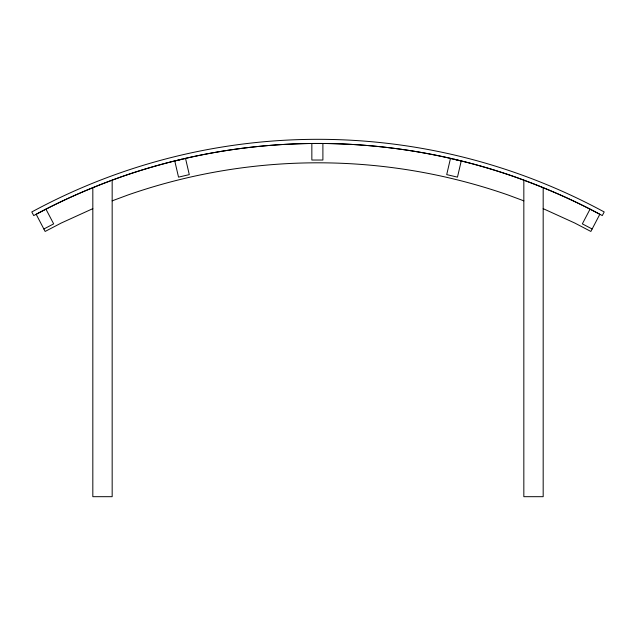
<?xml version="1.0" encoding="UTF-8"?>
<svg xmlns="http://www.w3.org/2000/svg" width="636" height="636" viewBox="0 0 636 636"><rect width="100%" height="100%" fill="white"/><g stroke="black" fill="none" stroke-linecap="round" stroke-linejoin="round"><path stroke-width="0.95" d="M590.025 209.188L582.345 223.872L592.14 229M43.86 229L53.655 223.872L45.975 209.188M175.178 160.805A596.791 596.791 0 0 0 121.738 176.657C91.536 187.548 61.907 200.133 33.74 215.596L31.8 211.939L34.241 210.643A600.074 600.074 0 0 1 601.759 210.651L604.2 211.939L602.268 215.588C574.085 200.141 544.472 187.548 514.262 176.657A596.791 596.791 0 0 0 460.822 160.805M92.824 208.656L61.247 223.029L45.14 231.448L36.18 214.308A595.948 595.948 0 0 1 599.82 214.308L590.86 231.448L574.753 223.029L543.176 208.656M112.167 200.849L128.098 194.926A577.448 577.448 0 0 1 507.902 194.926L523.833 200.849M543.176 187.676L543.176 496.684L523.833 496.684L523.833 180.219M112.167 180.219L112.167 496.684L92.824 496.684L92.824 187.676M177.985 160.121A596.791 596.791 0 0 1 181.721 159.231M185.474 158.364A596.791 596.791 0 0 1 312.228 143.49M322.81 143.482A596.791 596.791 0 0 1 450.527 158.364M454.279 159.231A596.791 596.791 0 0 1 458.015 160.121M450.463 158.475L446.711 174.622L457.475 177.134L461.227 160.988L450.463 158.475M185.537 158.475L174.773 160.988L178.525 177.134L189.29 174.622L185.537 158.475M322.897 143.458L311.847 143.458L311.847 160.034L322.897 160.034L322.897 143.458"/></g></svg>
